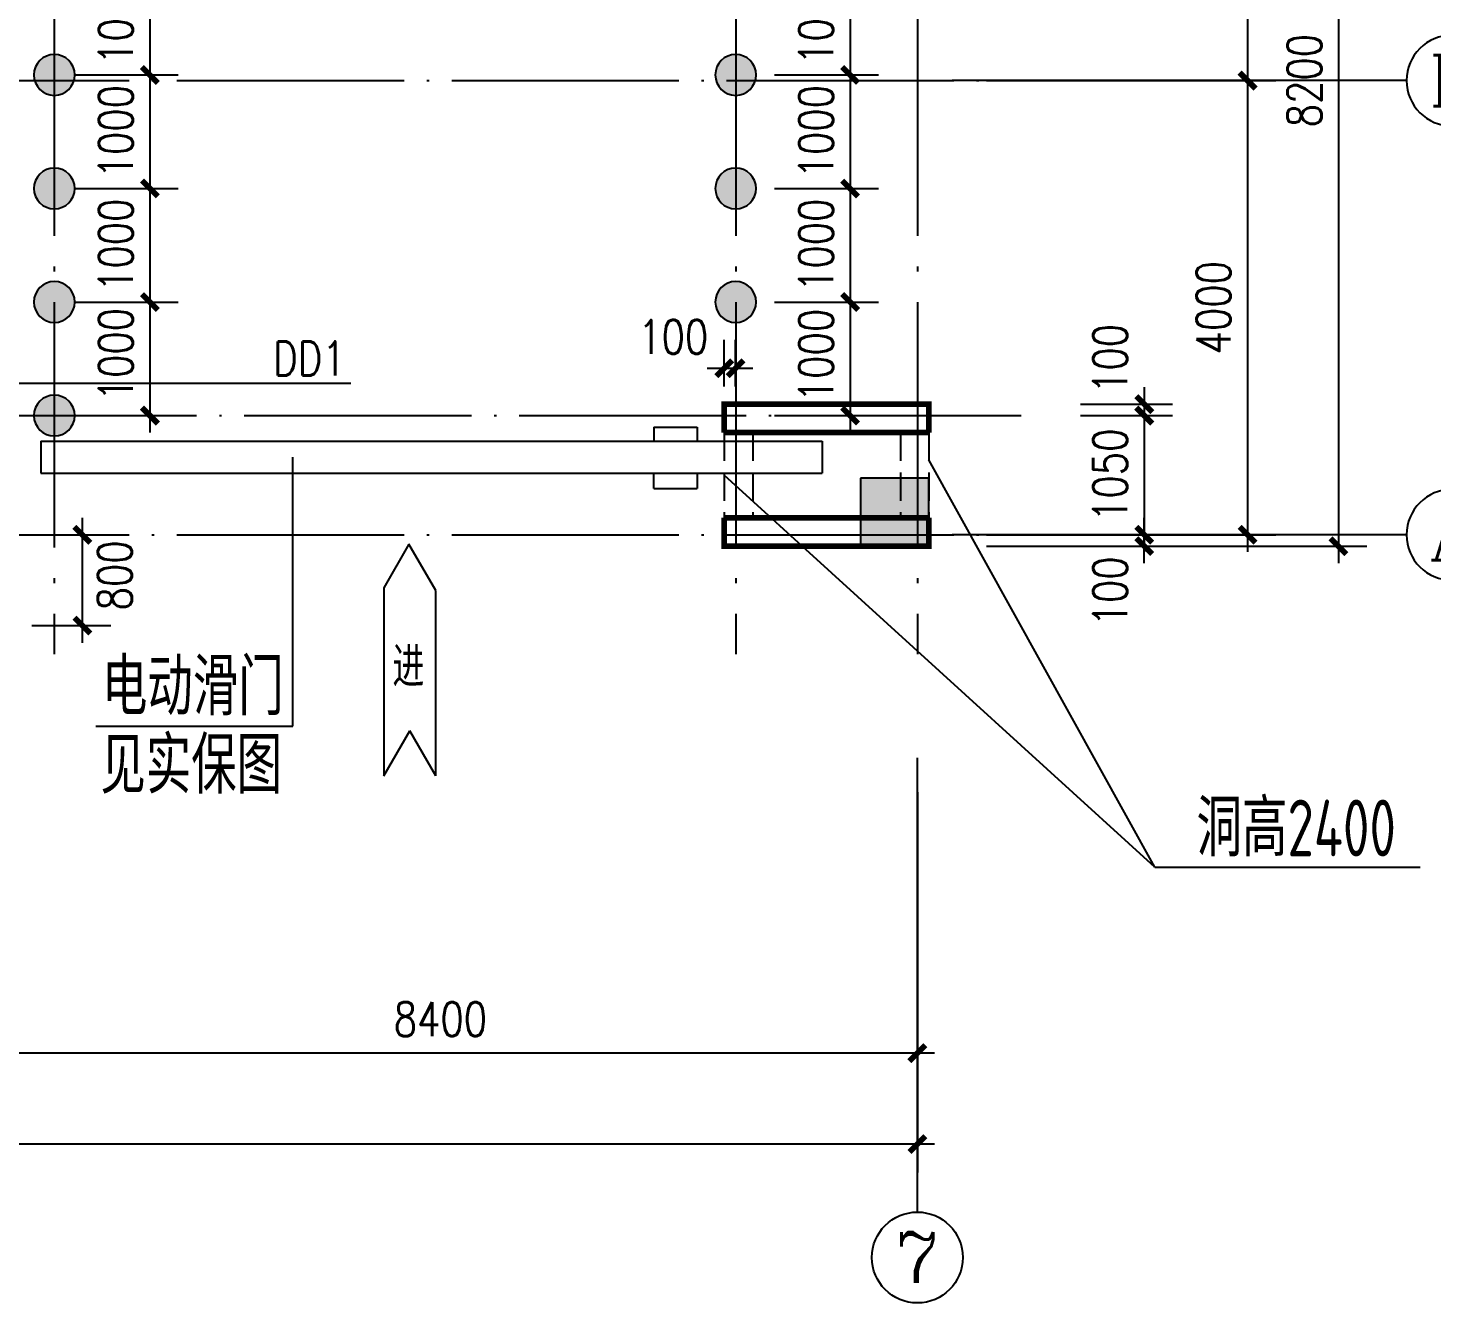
# Model space of a CAD drawing. Extents: x 535358 to 858566, y -185481 to -98609.
# Drawn here: x 739437 to 751799, y -143632 to -132404 of the extents above; entities that cross this region are included whole.
import ezdxf
from ezdxf.enums import TextEntityAlignment as Align

# ---------------------------------------------------------------- set-up
doc = ezdxf.new("R2010")
doc.units = 0
doc.header["$LTSCALE"] = 1000
doc.header["$MEASUREMENT"] = 0
for name, pattern in [('ACAD_ISO04W100', [30.5, 24, -3, 0.5, -3]), ('DASH', [0.35, 0.25, -0.1]), ('DOTE', [2.42, 2, -0.2, 0.02, -0.2]), ('HIDDEN', [7.5, 5, -2.5])]:
    doc.linetypes.add(name, pattern=pattern)
doc.layers.get('0').update_dxf_attribs({"linetype": 'CONTINUOUS'})
doc.layers.get('DEFPOINTS').update_dxf_attribs({"linetype": 'CONTINUOUS'})
for name, color, linetype in [('AXIS', 3, 'CONTINUOUS'), ('AXIS_TEXT', 3, 'CONTINUOUS'), ('COLUMN', 7, 'CONTINUOUS'), ('DOTE', 1, 'DOTE'), ('LEVL', 3, 'CONTINUOUS'), ('PUB_DIM', 3, 'CONTINUOUS'), ('PUB_SYMB', 3, 'CONTINUOUS'), ('PUB_TEXT', 7, 'CONTINUOUS'), ('PUB_WALL', 255, 'CONTINUOUS'), ('SOLID_HATCH', 251, 'CONTINUOUS'), ('WALL', 151, 'CONTINUOUS'), ('WINDOW_TEXT', 7, 'CONTINUOUS'), ('出入口设备布置图层', 1, 'CONTINUOUS'), ('暖通留洞', 80, 'CONTINUOUS')]:
    doc.layers.add(name, color=color, linetype=linetype)
doc.styles.add('-HZTXTGBENOR', font='GBENOR.shx', dxfattribs={"bigfont": 'HZTXT.shx'})
doc.styles.add('_HZTXT', font='txt.shx', dxfattribs={"width": 0.8, "bigfont": 'HZTXT.shx'})
doc.styles.add('COMPLEX', font='COMPLEX.shx')
doc.styles.add('dim_font', font='SIMPLEX.shx', dxfattribs={"width": 0.8})
doc.dimstyles.new('DIMN', dxfattribs={"dimtxt": 300, "dimasz": 100, "dimexe": 250, "dimexo": 300, "dimgap": 0, "dimtad": 0, "dimdec": 0, "dimzin": 0, "dimdsep": 46, "dimtxsty": 'dim_font', "dimblk": 'ARCHTICK', "dimcen": 0.09, "dimdle": 150, "dimclrt": 7, "dimazin": 0, "dimtfac": 1, "dimtdec": 0, "dimtix": 1, "dimtmove": 2, "dimatfit": 3, "dimldrblk": 'ARCHTICK', "dimfxl": 1, "dimtvp": 1, "dimtolj": 1, "dimtzin": 0, "dimarcsym": 0})

# ---------------------------------------------------------------- blocks, each defined once
blk = doc.blocks.new('水泥柱')
at = {"layer": '出入口设备布置图层'}
blk.add_hatch(color=8, dxfattribs=at).paths.add_polyline_path([(383266.4, 120372.5, 1), (383506.4, 120372.5, 1)])
at = {"layer": '出入口设备布置图层', "color": 8}
blk.add_circle((383386.4, 120372.5), 120, dxfattribs=at)
blk.add_circle((383386.4, 120372.5), 120, dxfattribs=at)
blk = doc.blocks.new('_FZH')
for p, q in [((-0.5, 0.5), (-0.5, -0.5)), ((0.5, 0.5), (-0.5, 0.5)), ((0.5, -0.5), (0.5, 0.5)), ((-0.5, -0.5), (0.5, -0.5))]:
    blk.add_line(p, q)
at = {"layer": 'SOLID_HATCH'}
blk.add_solid([(0.5, 0.5), (0.5, -0.5), (-0.5, 0.5), (-0.5, -0.5)], dxfattribs=at)
blk = doc.blocks.new('_axiso')
blk.add_circle((0, 0), 0.5)
at = {"layer": 'AXIS_TEXT', "style": 'COMPLEX', "width": 1.041667}
blk.add_attdef('A', text='', height=0.56, dxfattribs=at).set_placement((-0.25, -0.28), (0.25, -0.28), align=Align.FIT)
blk = doc.blocks.new('_archtick')
at = {"const_width": 0.5}
blk.add_lwpolyline([(-0.7, -0.7), (0.7, 0.7)], dxfattribs=at)
blk = doc.blocks.new('*D260')
at = {"layer": 'AXIS', "color": 0, "lineweight": -2, "transparency": 16777216}
for p, q in [((750176, -128717), (750176, -133017)), ((747876, -128867), (750426, -128867)), ((747876, -132867), (750426, -132867))]:
    blk.add_line(p, q, dxfattribs=at)
at = {"layer": 'DEFPOINTS', "color": 0, "transparency": 16777216}
for p in [(747576, -128867), (747576, -132867), (750176, -132867)]:
    blk.add_point(p, dxfattribs=at)
at = {"layer": 'AXIS', "color": 0, "lineweight": -2, "transparency": 16777216, "xscale": 100, "yscale": 100, "zscale": 100}
for p, rotation in [((750176, -128867), 90), ((750176, -132867), 270)]:
    blk.add_blockref('_archtick', p, dxfattribs=dict(at, rotation=rotation))
at = {"layer": 'AXIS', "color": 7, "transparency": 16777216, "insert": (749876, -130867), "char_height": 300, "attachment_point": 5, "rotation": 90, "style": 'dim_font'}
blk.add_mtext('\\A1;4000', dxfattribs=at)
blk = doc.blocks.new('*D261')
at = {"layer": 'AXIS', "color": 0, "lineweight": -2, "transparency": 16777216}
for p, q in [((750176, -132717), (750176, -137017)), ((747876, -132867), (750426, -132867)), ((747876, -136867), (750426, -136867))]:
    blk.add_line(p, q, dxfattribs=at)
at = {"layer": 'DEFPOINTS', "color": 0, "transparency": 16777216}
for p in [(747576, -132867), (747576, -136867), (750176, -136867)]:
    blk.add_point(p, dxfattribs=at)
at = {"layer": 'AXIS', "color": 0, "lineweight": -2, "transparency": 16777216, "xscale": 100, "yscale": 100, "zscale": 100}
for p, rotation in [((750176, -132867), 90), ((750176, -136867), 270)]:
    blk.add_blockref('_archtick', p, dxfattribs=dict(at, rotation=rotation))
at = {"layer": 'AXIS', "color": 7, "transparency": 16777216, "insert": (749876, -134867), "char_height": 300, "attachment_point": 5, "rotation": 90, "style": 'dim_font'}
blk.add_mtext('\\A1;4000', dxfattribs=at)
blk = doc.blocks.new('*D262')
at = {"layer": 'AXIS', "color": 0, "lineweight": -2, "transparency": 16777216}
for p, q in [((750976, -128617), (750976, -137117)), ((747876, -128767), (751226, -128767)), ((747876, -136967), (751226, -136967))]:
    blk.add_line(p, q, dxfattribs=at)
at = {"layer": 'DEFPOINTS', "color": 0, "transparency": 16777216}
for p in [(747576, -128767), (747576, -136967), (750976, -136967)]:
    blk.add_point(p, dxfattribs=at)
at = {"layer": 'AXIS', "color": 0, "lineweight": -2, "transparency": 16777216, "xscale": 100, "yscale": 100, "zscale": 100}
for p, rotation in [((750976, -128767), 90), ((750976, -136967), 270)]:
    blk.add_blockref('_archtick', p, dxfattribs=dict(at, rotation=rotation))
at = {"layer": 'AXIS', "color": 7, "transparency": 16777216, "insert": (750676, -132867), "char_height": 300, "attachment_point": 5, "rotation": 90, "style": 'dim_font'}
blk.add_mtext('\\A1;8200', dxfattribs=at)
blk = doc.blocks.new('*D157')
at = {"layer": 'AXIS', "color": 0, "lineweight": -2, "transparency": 16777216}
for p, q in [((720168, -139132), (720168, -142482)), ((747268, -139132), (747268, -142482)), ((747418, -142232), (720018, -142232))]:
    blk.add_line(p, q, dxfattribs=at)
at = {"layer": 'DEFPOINTS', "color": 0, "transparency": 16777216}
for p in [(720168, -138832), (747268, -138832), (720168, -142232)]:
    blk.add_point(p, dxfattribs=at)
at = {"layer": 'AXIS', "color": 0, "lineweight": -2, "transparency": 16777216, "xscale": 100, "yscale": 100, "zscale": 100, "rotation": 180}
blk.add_blockref('_archtick', (720168, -142232), dxfattribs=at)
at = {"layer": 'AXIS', "color": 0, "lineweight": -2, "transparency": 16777216, "xscale": 100, "yscale": 100, "zscale": 100}
blk.add_blockref('_archtick', (747268, -142232), dxfattribs=at)
at = {"layer": 'AXIS', "color": 7, "transparency": 16777216, "insert": (733718, -141932), "char_height": 300, "attachment_point": 5, "style": 'dim_font'}
blk.add_mtext('\\A1;27100', dxfattribs=at)
blk = doc.blocks.new('*D195')
at = {"layer": 'DEFPOINTS', "color": 0, "transparency": 16777216}
for p in [(739543, -134817), (739543, -135817), (740510, -135817)]:
    blk.add_point(p, dxfattribs=at)
at = {"layer": 'PUB_DIM', "color": 0, "lineweight": -2, "transparency": 16777216}
for p, q in [((740510, -134667), (740510, -135967)), ((739843, -134817), (740760, -134817)), ((739843, -135817), (740760, -135817))]:
    blk.add_line(p, q, dxfattribs=at)
at = {"layer": 'PUB_DIM', "color": 0, "lineweight": -2, "transparency": 16777216, "xscale": 100, "yscale": 100, "zscale": 100}
for p, rotation in [((740510, -134817), 90), ((740510, -135817), 270)]:
    blk.add_blockref('_archtick', p, dxfattribs=dict(at, rotation=rotation))
at = {"layer": 'PUB_DIM', "color": 7, "transparency": 16777216, "insert": (740210, -135280), "char_height": 300, "attachment_point": 5, "rotation": 90, "style": 'dim_font'}
blk.add_mtext('\\A1;1000', dxfattribs=at)
blk = doc.blocks.new('*D196')
at = {"layer": 'DEFPOINTS', "color": 0, "transparency": 16777216}
for p in [(739543, -133817), (739543, -134817), (740510, -134817)]:
    blk.add_point(p, dxfattribs=at)
at = {"layer": 'PUB_DIM', "color": 0, "lineweight": -2, "transparency": 16777216}
for p, q in [((740510, -133667), (740510, -134967)), ((739843, -133817), (740760, -133817)), ((739843, -134817), (740760, -134817))]:
    blk.add_line(p, q, dxfattribs=at)
at = {"layer": 'PUB_DIM', "color": 0, "lineweight": -2, "transparency": 16777216, "xscale": 100, "yscale": 100, "zscale": 100}
for p, rotation in [((740510, -133817), 90), ((740510, -134817), 270)]:
    blk.add_blockref('_archtick', p, dxfattribs=dict(at, rotation=rotation))
at = {"layer": 'PUB_DIM', "color": 7, "transparency": 16777216, "insert": (740210, -134317), "char_height": 300, "attachment_point": 5, "rotation": 90, "style": 'dim_font'}
blk.add_mtext('\\A1;1000', dxfattribs=at)
blk = doc.blocks.new('*D197')
at = {"layer": 'DEFPOINTS', "color": 0, "transparency": 16777216}
for p in [(739543, -132817), (739543, -133817), (740510, -133817)]:
    blk.add_point(p, dxfattribs=at)
at = {"layer": 'PUB_DIM', "color": 0, "lineweight": -2, "transparency": 16777216}
for p, q in [((740510, -132667), (740510, -133967)), ((739843, -132817), (740760, -132817)), ((739843, -133817), (740760, -133817))]:
    blk.add_line(p, q, dxfattribs=at)
at = {"layer": 'PUB_DIM', "color": 0, "lineweight": -2, "transparency": 16777216, "xscale": 100, "yscale": 100, "zscale": 100}
for p, rotation in [((740510, -132817), 90), ((740510, -133817), 270)]:
    blk.add_blockref('_archtick', p, dxfattribs=dict(at, rotation=rotation))
at = {"layer": 'PUB_DIM', "color": 7, "transparency": 16777216, "insert": (740210, -133317), "char_height": 300, "attachment_point": 5, "rotation": 90, "style": 'dim_font'}
blk.add_mtext('\\A1;1000', dxfattribs=at)
blk = doc.blocks.new('*D198')
at = {"layer": 'DEFPOINTS', "color": 0, "transparency": 16777216}
for p in [(739543, -131817), (739543, -132817), (740510, -132817)]:
    blk.add_point(p, dxfattribs=at)
at = {"layer": 'PUB_DIM', "color": 0, "lineweight": -2, "transparency": 16777216}
for p, q in [((740510, -131667), (740510, -132967)), ((739843, -131817), (740760, -131817)), ((739843, -132817), (740760, -132817))]:
    blk.add_line(p, q, dxfattribs=at)
at = {"layer": 'PUB_DIM', "color": 0, "lineweight": -2, "transparency": 16777216, "xscale": 100, "yscale": 100, "zscale": 100}
for p, rotation in [((740510, -131817), 90), ((740510, -132817), 270)]:
    blk.add_blockref('_archtick', p, dxfattribs=dict(at, rotation=rotation))
at = {"layer": 'PUB_DIM', "color": 7, "transparency": 16777216, "insert": (740210, -132317), "char_height": 300, "attachment_point": 5, "rotation": 90, "style": 'dim_font'}
blk.add_mtext('\\A1;1000', dxfattribs=at)
blk = doc.blocks.new('*D201')
at = {"layer": 'DEFPOINTS', "color": 0, "transparency": 16777216}
for p in [(745709, -134817), (745709, -135817), (746676, -135817)]:
    blk.add_point(p, dxfattribs=at)
at = {"layer": 'PUB_DIM', "color": 0, "lineweight": -2, "transparency": 16777216}
for p, q in [((746676, -134667), (746676, -135967)), ((746009, -134817), (746926, -134817)), ((746009, -135817), (746926, -135817))]:
    blk.add_line(p, q, dxfattribs=at)
at = {"layer": 'PUB_DIM', "color": 0, "lineweight": -2, "transparency": 16777216, "xscale": 100, "yscale": 100, "zscale": 100}
for p, rotation in [((746676, -134817), 90), ((746676, -135817), 270)]:
    blk.add_blockref('_archtick', p, dxfattribs=dict(at, rotation=rotation))
at = {"layer": 'PUB_DIM', "color": 7, "transparency": 16777216, "insert": (746376, -135288), "char_height": 300, "attachment_point": 5, "rotation": 90, "style": 'dim_font'}
blk.add_mtext('\\A1;1000', dxfattribs=at)
blk = doc.blocks.new('*D202')
at = {"layer": 'DEFPOINTS', "color": 0, "transparency": 16777216}
for p in [(745709, -133817), (745709, -134817), (746676, -134817)]:
    blk.add_point(p, dxfattribs=at)
at = {"layer": 'PUB_DIM', "color": 0, "lineweight": -2, "transparency": 16777216}
for p, q in [((746676, -133667), (746676, -134967)), ((746009, -133817), (746926, -133817)), ((746009, -134817), (746926, -134817))]:
    blk.add_line(p, q, dxfattribs=at)
at = {"layer": 'PUB_DIM', "color": 0, "lineweight": -2, "transparency": 16777216, "xscale": 100, "yscale": 100, "zscale": 100}
for p, rotation in [((746676, -133817), 90), ((746676, -134817), 270)]:
    blk.add_blockref('_archtick', p, dxfattribs=dict(at, rotation=rotation))
at = {"layer": 'PUB_DIM', "color": 7, "transparency": 16777216, "insert": (746376, -134317), "char_height": 300, "attachment_point": 5, "rotation": 90, "style": 'dim_font'}
blk.add_mtext('\\A1;1000', dxfattribs=at)
blk = doc.blocks.new('*D203')
at = {"layer": 'DEFPOINTS', "color": 0, "transparency": 16777216}
for p in [(745709, -132817), (745709, -133817), (746676, -133817)]:
    blk.add_point(p, dxfattribs=at)
at = {"layer": 'PUB_DIM', "color": 0, "lineweight": -2, "transparency": 16777216}
for p, q in [((746676, -132667), (746676, -133967)), ((746009, -132817), (746926, -132817)), ((746009, -133817), (746926, -133817))]:
    blk.add_line(p, q, dxfattribs=at)
at = {"layer": 'PUB_DIM', "color": 0, "lineweight": -2, "transparency": 16777216, "xscale": 100, "yscale": 100, "zscale": 100}
for p, rotation in [((746676, -132817), 90), ((746676, -133817), 270)]:
    blk.add_blockref('_archtick', p, dxfattribs=dict(at, rotation=rotation))
at = {"layer": 'PUB_DIM', "color": 7, "transparency": 16777216, "insert": (746376, -133317), "char_height": 300, "attachment_point": 5, "rotation": 90, "style": 'dim_font'}
blk.add_mtext('\\A1;1000', dxfattribs=at)
blk = doc.blocks.new('*D204')
at = {"layer": 'DEFPOINTS', "color": 0, "transparency": 16777216}
for p in [(745709, -131817), (745709, -132817), (746676, -132817)]:
    blk.add_point(p, dxfattribs=at)
at = {"layer": 'PUB_DIM', "color": 0, "lineweight": -2, "transparency": 16777216}
for p, q in [((746676, -131667), (746676, -132967)), ((746009, -131817), (746926, -131817)), ((746009, -132817), (746926, -132817))]:
    blk.add_line(p, q, dxfattribs=at)
at = {"layer": 'PUB_DIM', "color": 0, "lineweight": -2, "transparency": 16777216, "xscale": 100, "yscale": 100, "zscale": 100}
for p, rotation in [((746676, -131817), 90), ((746676, -132817), 270)]:
    blk.add_blockref('_archtick', p, dxfattribs=dict(at, rotation=rotation))
at = {"layer": 'PUB_DIM', "color": 7, "transparency": 16777216, "insert": (746376, -132317), "char_height": 300, "attachment_point": 5, "rotation": 90, "style": 'dim_font'}
blk.add_mtext('\\A1;1000', dxfattribs=at)
blk = doc.blocks.new('*D214')
at = {"layer": 'DEFPOINTS', "color": 0, "transparency": 16777216}
for p in [(748405, -135817), (748405, -136867), (749266, -136867)]:
    blk.add_point(p, dxfattribs=at)
at = {"layer": 'PUB_DIM', "color": 0, "lineweight": -2, "transparency": 16777216}
for p, q in [((749266, -135667), (749266, -137017)), ((748705, -135817), (749516, -135817)), ((748705, -136867), (749516, -136867))]:
    blk.add_line(p, q, dxfattribs=at)
at = {"layer": 'PUB_DIM', "color": 0, "lineweight": -2, "transparency": 16777216, "xscale": 100, "yscale": 100, "zscale": 100}
for p, rotation in [((749266, -135817), 90), ((749266, -136867), 270)]:
    blk.add_blockref('_archtick', p, dxfattribs=dict(at, rotation=rotation))
at = {"layer": 'PUB_DIM', "color": 7, "transparency": 16777216, "insert": (748966, -136342), "char_height": 300, "attachment_point": 5, "rotation": 90, "style": 'dim_font'}
blk.add_mtext('\\A1;1050', dxfattribs=at)
blk = doc.blocks.new('*D218')
at = {"layer": 'AXIS', "color": 0, "lineweight": -2, "transparency": 16777216}
for p, q in [((738868, -139132), (738868, -141682)), ((747268, -139132), (747268, -141682)), ((747418, -141432), (738718, -141432))]:
    blk.add_line(p, q, dxfattribs=at)
at = {"layer": 'DEFPOINTS', "color": 0, "transparency": 16777216}
for p in [(738868, -138832), (747268, -138832), (738868, -141432)]:
    blk.add_point(p, dxfattribs=at)
at = {"layer": 'AXIS', "color": 0, "lineweight": -2, "transparency": 16777216, "xscale": 100, "yscale": 100, "zscale": 100, "rotation": 180}
blk.add_blockref('_archtick', (738868, -141432), dxfattribs=at)
at = {"layer": 'AXIS', "color": 0, "lineweight": -2, "transparency": 16777216, "xscale": 100, "yscale": 100, "zscale": 100}
blk.add_blockref('_archtick', (747268, -141432), dxfattribs=at)
at = {"layer": 'AXIS', "color": 7, "transparency": 16777216, "insert": (743068, -141132), "char_height": 300, "attachment_point": 5, "style": 'dim_font'}
blk.add_mtext('\\A1;8400', dxfattribs=at)
blk = doc.blocks.new('*D244')
at = {"layer": 'DEFPOINTS', "color": 0, "transparency": 16777216}
for p in [(748405, -135717), (748405, -135817), (749266, -135817)]:
    blk.add_point(p, dxfattribs=at)
at = {"layer": 'PUB_DIM', "color": 0, "lineweight": -2, "transparency": 16777216}
for p, q in [((749266, -135567), (749266, -135967)), ((748705, -135717), (749516, -135717)), ((748705, -135817), (749516, -135817))]:
    blk.add_line(p, q, dxfattribs=at)
at = {"layer": 'PUB_DIM', "color": 0, "lineweight": -2, "transparency": 16777216, "xscale": 100, "yscale": 100, "zscale": 100}
for p, rotation in [((749266, -135717), 90), ((749266, -135817), 270)]:
    blk.add_blockref('_archtick', p, dxfattribs=dict(at, rotation=rotation))
at = {"layer": 'PUB_DIM', "color": 7, "transparency": 16777216, "insert": (748966, -135318), "char_height": 300, "attachment_point": 5, "rotation": 90, "style": 'dim_font'}
blk.add_mtext('\\A1;100', dxfattribs=at)
blk = doc.blocks.new('*D247')
at = {"layer": 'DEFPOINTS', "color": 0, "transparency": 16777216}
for p in [(745668, -135400), (745568, -135860), (745668, -135860)]:
    blk.add_point(p, dxfattribs=at)
at = {"layer": 'PUB_DIM', "color": 0, "lineweight": -2, "transparency": 16777216}
for p, q in [((745568, -135560), (745568, -135150)), ((745668, -135560), (745668, -135150)), ((745418, -135400), (745818, -135400))]:
    blk.add_line(p, q, dxfattribs=at)
at = {"layer": 'PUB_DIM', "color": 0, "lineweight": -2, "transparency": 16777216, "xscale": 100, "yscale": 100, "zscale": 100, "rotation": 180}
blk.add_blockref('_archtick', (745568, -135400), dxfattribs=at)
at = {"layer": 'PUB_DIM', "color": 0, "lineweight": -2, "transparency": 16777216, "xscale": 100, "yscale": 100, "zscale": 100}
blk.add_blockref('_archtick', (745668, -135400), dxfattribs=at)
at = {"layer": 'PUB_DIM', "color": 7, "transparency": 16777216, "insert": (745118, -135124), "char_height": 300, "attachment_point": 5, "style": 'dim_font'}
blk.add_mtext('\\A1;100', dxfattribs=at)
blk = doc.blocks.new('*D251')
at = {"layer": 'DEFPOINTS', "color": 0, "transparency": 16777216}
for p in [(748405, -136867), (748405, -136967), (749266, -136867)]:
    blk.add_point(p, dxfattribs=at)
at = {"layer": 'PUB_DIM', "color": 0, "lineweight": -2, "transparency": 16777216}
for p, q in [((749266, -137117), (749266, -136717)), ((748705, -136867), (749516, -136867)), ((748705, -136967), (749516, -136967))]:
    blk.add_line(p, q, dxfattribs=at)
at = {"layer": 'PUB_DIM', "color": 0, "lineweight": -2, "transparency": 16777216, "xscale": 100, "yscale": 100, "zscale": 100}
for p, rotation in [((749266, -136867), 90), ((749266, -136967), 270)]:
    blk.add_blockref('_archtick', p, dxfattribs=dict(at, rotation=rotation))
at = {"layer": 'PUB_DIM', "color": 7, "transparency": 16777216, "insert": (748966, -137366), "char_height": 300, "attachment_point": 5, "rotation": 90, "style": 'dim_font'}
blk.add_mtext('\\A1;100', dxfattribs=at)
blk = doc.blocks.new('*D1149')
at = {"layer": 'DEFPOINTS', "color": 0, "transparency": 16777216}
for p in [(739257, -136867), (739915, -136867), (739169, -137667)]:
    blk.add_point(p, dxfattribs=at)
at = {"layer": 'PUB_DIM', "color": 0, "lineweight": -2, "transparency": 16777216}
for p, q in [((739915, -137817), (739915, -136717)), ((739557, -136867), (740165, -136867)), ((739469, -137667), (740165, -137667))]:
    blk.add_line(p, q, dxfattribs=at)
at = {"layer": 'PUB_DIM', "color": 0, "lineweight": -2, "transparency": 16777216, "xscale": 100, "yscale": 100, "zscale": 100}
for p, rotation in [((739915, -136867), 90), ((739915, -137667), 270)]:
    blk.add_blockref('_archtick', p, dxfattribs=dict(at, rotation=rotation))
at = {"layer": 'PUB_DIM', "color": 7, "transparency": 16777216, "insert": (740201, -137225), "char_height": 300, "attachment_point": 5, "rotation": 90, "style": 'dim_font'}
blk.add_mtext('\\A1;800', dxfattribs=at)

msp = doc.modelspace()

# ---------------------------------------------------------------- linework, layer by layer
at = {"color": 0}
for p, q in [((744946.3, -135919.2), (745329, -135919.2)), ((744946.3, -135919.2), (744946.3, -136034.1)), ((744946.3, -135919.2), (745329, -135919.2)), ((744946.3, -135919.2), (744946.3, -136034.1)), ((745329, -135919.2), (745329, -136040.9)), ((745329, -135919.2), (745329, -136040.9)), ((744946.3, -136458.1), (744946.3, -136323.5)), ((744946.3, -136458.1), (744946.3, -136323.5)), ((745329, -136323.5), (745329, -136458.1)), ((745329, -136323.5), (745329, -136458.1)), ((744946.3, -136458.1), (745329, -136458.1)), ((744946.3, -136458.1), (745329, -136458.1))]:
    msp.add_line(p, q, dxfattribs=at)
at = {"color": 0, "linetype": 'HIDDEN'}
msp.add_line((739549, -136040.9), (739549, -136323.5), dxfattribs=at)
msp.add_line((739549, -136040.9), (739549, -136323.5), dxfattribs=at)
for p, q in [((739549, -136040.9), (743966.9, -136040.9)), ((739549, -136040.9), (743966.9, -136040.9)), ((743966.9, -136040.9), (746429, -136040.9)), ((739549, -136323.5), (743966.9, -136323.5)), ((739549, -136323.5), (743966.9, -136323.5)), ((743966.9, -136323.5), (746429, -136323.5)), ((742791.5, -136950.1), (742570.4, -137333)), ((743027.4, -137358.8), (742791.5, -136950.1)), ((742570.4, -137333), (742570.4, -138988.4)), ((743027.4, -138988.4), (743027.4, -137358.8)), ((742570.4, -138988.4), (742798.9, -138592.6)), ((743027.4, -138988.4), (742798.9, -138592.6))]:
    msp.add_line(p, q)
at = {"color": 0, "linetype": 'DASH'}
for p, q in [((743966.9, -136040.9), (746429, -136040.9)), ((743966.9, -136323.5), (745026.1, -136323.5))]:
    msp.add_line(p, q, dxfattribs=at)
msp.add_lwpolyline([(746429, -136040.9), (746429, -136323.5)])
at = {"layer": 'AXIS'}
for p, q in [((751575.8, -132866.8), (747575.8, -132866.8)), ((751575.8, -136866.8), (747575.8, -136866.8)), ((747268.2, -142831.5), (747268.2, -138831.5))]:
    msp.add_line(p, q, dxfattribs=at)
at = {"layer": 'DOTE', "linetype": 'ACAD_ISO04W100', "ltscale": 0.09}
for p, q in [((739668.2, -126583.5), (739668.2, -137916.8)), ((745668.2, -126583.5), (745668.2, -137916.8)), ((747268.2, -126583.5), (747268.2, -137916.8))]:
    msp.add_line(p, q, dxfattribs=at)
at = {"layer": 'DOTE'}
for p, q in [((718968.2, -132866.8), (748568.2, -132866.8)), ((738921.4, -135816.8), (748268.2, -135816.8)), ((718968.2, -136866.8), (748568.2, -136866.8))]:
    msp.add_line(p, q, dxfattribs=at)
at = {"layer": 'PUB_SYMB', "ltscale": 0.001}
for points in [[(741769.1, -138551.1), (741769.1, -136183.2)], [(749358.5, -139794.3), (747368.2, -136206.9)], [(749358.5, -139794.3), (745568.2, -136341.8)], [(740032.7, -138551.1), (741769.1, -138551.1)], [(749358.5, -139794.3), (751696.1, -139794.3)]]:
    msp.add_lwpolyline(points, dxfattribs=at)
at = {"layer": 'PUB_WALL', "const_width": 50}
for points in [[(745568.2, -135966.8), (745568.2, -135716.8), (747368.2, -135716.8), (747368.2, -135966.8)], [(745568.2, -135966.8), (747368.2, -135966.8)], [(747368.2, -136716.8), (747368.2, -136716.8), (745568.2, -136716.8), (745568.2, -136716.8)], [(747368.2, -136716.8), (747368.2, -136966.8), (745568.2, -136966.8), (745568.2, -136716.8)]]:
    msp.add_lwpolyline(points, dxfattribs=at)
at = {"layer": 'WALL'}
for p, q in [((745568.2, -135716.8), (747368.2, -135716.8)), ((745568.2, -135966.8), (745568.2, -135716.8)), ((747368.2, -135716.8), (747368.2, -135966.8)), ((745568.2, -135966.8), (747368.2, -135966.8)), ((747368.2, -136716.8), (745568.2, -136716.8)), ((745568.2, -136966.8), (745568.2, -136716.8)), ((747368.2, -136716.8), (747368.2, -136966.8)), ((747368.2, -136966.8), (745568.2, -136966.8))]:
    msp.add_line(p, q, dxfattribs=at)
at = {"layer": 'WALL', "linetype": 'DASH'}
for points in [[(745568.2, -135966.8), (745568.2, -136716.8)], [(745818.2, -135966.8), (745818.2, -136716.8)], [(747118.2, -135966.8), (747118.2, -136716.8)], [(747368.2, -135966.8), (747368.2, -136716.8)]]:
    msp.add_lwpolyline(points, dxfattribs=at)
at = {"layer": '暖通留洞'}
msp.add_lwpolyline([(736768.2, -135532.5), (736768.2, -135532.5), (742279.3, -135532.5)], dxfattribs=at)

# ---------------------------------------------------------------- block references
at = {"layer": 'AXIS'}
ref = msp.add_blockref('_axiso', (751975.8, -132866.8), dxfattribs=dict(at, xscale=-800, yscale=800, zscale=800))
ref.add_attrib('A', 'B', dxfattribs={"layer": 'AXIS_TEXT', "height": 448, "style": 'COMPLEX', "width": 1.102941}).set_placement((751775.8, -133090.8), (752175.8, -133090.8), align=Align.FIT)
ref = msp.add_blockref('_axiso', (751975.8, -136866.8), dxfattribs=dict(at, xscale=-800, yscale=800, zscale=800))
ref.add_attrib('A', 'A', dxfattribs={"layer": 'AXIS_TEXT', "height": 448, "style": 'COMPLEX', "width": 1.041667}).set_placement((751775.8, -137090.8), (752175.8, -137090.8), align=Align.FIT)
ref = msp.add_blockref('_axiso', (747268.2, -143231.5), dxfattribs=dict(at, xscale=800, yscale=800, zscale=800))
ref.add_attrib('A', '7', dxfattribs={"layer": 'AXIS_TEXT', "height": 448, "style": 'COMPLEX', "width": 1.339286}).set_placement((747068.2, -143455.5), (747468.2, -143455.5), align=Align.FIT)
at = {"layer": 'COLUMN', "xscale": 600, "yscale": 600, "zscale": 600}
msp.add_blockref('_FZH', (747068.2, -136666.8), dxfattribs=at)
at = {"layer": '出入口设备布置图层', "color": 2, "xscale": -1.5, "yscale": 1.5, "zscale": 1.5}
for p in [(1314747.9, -313375.5), (1314747.9, -313375.5), (1320747.9, -313375.5), (1320747.9, -313375.5), (1314747.9, -314375.5), (1314747.9, -314375.5), (1320747.9, -314375.5), (1320747.9, -314375.5), (1314747.9, -315375.5), (1314747.9, -315375.5), (1320747.9, -315375.5), (1320747.9, -315375.5), (1314747.9, -316375.5), (1314747.9, -316375.5)]:
    msp.add_blockref('水泥柱', p, dxfattribs=at)

# ---------------------------------------------------------------- texts
at = {"layer": 'LEVL', "color": 7, "style": 'dim_font', "width": 0.8}
msp.add_text('DD1', height=300, dxfattribs=at).set_placement((741914.8, -135314.1), align=Align.MIDDLE)
at = {"layer": 'PUB_TEXT', "style": '-HZTXTGBENOR', "width": 0.8}
for s, p in [('电动滑门', (740087.6, -138455.9)), ('见实保图', (740073.6, -139147.1)), ('洞高2400', (749726.6, -139699))]:
    msp.add_text(s, height=500, dxfattribs=at).set_placement(p)
at = {"layer": 'WINDOW_TEXT', "style": '_HZTXT', "width": 0.8}
msp.add_text('进', height=350, dxfattribs=at).set_placement((742646.2, -138206.4))

# ---------------------------------------------------------------- dimensions: what is measured, and where the dimension line sits
at = {"layer": 'AXIS'}
for base, p1, p2, angle, picture, middle in [((750975.8, -136966.8), (747575.8, -128766.8), (747575.8, -136966.8), 270, '*D262', (750675.8, -132866.8)), ((750175.8, -132866.8), (747575.8, -128866.8), (747575.8, -132866.8), 270, '*D260', (749875.8, -130866.8)), ((750175.8, -136866.8), (747575.8, -132866.8), (747575.8, -136866.8), 270, '*D261', (749875.8, -134866.8)), ((720168.2, -142231.5), (747268.2, -138831.5), (720168.2, -138831.5), 180, '*D157', (733718.2, -141931.5)), ((738868.2, -141431.5), (747268.2, -138831.5), (738868.2, -138831.5), 180, '*D218', (743068.2, -141131.5))]:
    dim = msp.add_linear_dim(base=base, p1=p1, p2=p2, angle=angle, dimstyle='DIMN', dxfattribs=at)
    dim.commit()
    dim.dimension.update_dxf_attribs({"geometry": picture, "text_midpoint": middle})
at = {"layer": 'PUB_DIM', "color": 30}
for base, p1, p2, angle, picture, middle in [((740509.5, -132816.8), (739542.7, -131816.8), (739542.7, -132816.8), 90, '*D198', (740209.5, -132316.8)), ((746675.7, -132816.8), (745708.8, -131816.8), (745708.8, -132816.8), 90, '*D204', (746375.7, -132316.8)), ((740509.5, -133816.8), (739542.7, -132816.8), (739542.7, -133816.8), 90, '*D197', (740209.5, -133316.8)), ((746675.7, -133816.8), (745708.8, -132816.8), (745708.8, -133816.8), 90, '*D203', (746375.7, -133316.8)), ((740509.5, -134816.8), (739542.7, -133816.8), (739542.7, -134816.8), 90, '*D196', (740209.5, -134316.8)), ((746675.7, -134816.8), (745708.8, -133816.8), (745708.8, -134816.8), 90, '*D202', (746375.7, -134316.8)), ((749266.3, -136866.8), (748404.7, -135816.8), (748404.7, -136866.8), 270, '*D214', (748966.3, -136341.8))]:
    dim = msp.add_linear_dim(base=base, p1=p1, p2=p2, angle=angle, dimstyle='DIMN', dxfattribs=at)
    dim.commit()
    dim.dimension.update_dxf_attribs({"geometry": picture, "text_midpoint": middle})
for base, p1, p2, angle, picture, middle in [((740509.5, -135816.8), (739542.7, -134816.8), (739542.7, -135816.8), 90, '*D195', (740209.5, -135280)), ((746675.7, -135816.8), (745708.8, -134816.8), (745708.8, -135816.8), 90, '*D201', (746375.7, -135288.2)), ((749266.3, -135816.8), (748404.7, -135716.8), (748404.7, -135816.8), 270, '*D244', (748966.3, -135317.8)), ((739915.2, -136866.8), (739169.2, -137666.8), (739256.6, -136866.8), 270, '*D1149', (740201.4, -137224.7)), ((749266.3, -136866.8), (748404.7, -136966.8), (748404.7, -136866.8), 90, '*D251', (748966.3, -137365.8))]:
    dim = msp.add_linear_dim(base=base, p1=p1, p2=p2, angle=angle, dimstyle='DIMN', dxfattribs=at)
    dim.commit()
    dim.dimension.update_dxf_attribs({"geometry": picture, "text_midpoint": middle, "dimtype": 160})
dim = msp.add_linear_dim(base=(745668.2, -135399.6), p1=(745568.2, -135860.1), p2=(745668.2, -135860.1), dimstyle='DIMN', dxfattribs=at)
dim.commit()
dim.dimension.update_dxf_attribs({"geometry": '*D247', "text_midpoint": (745118.2, -135123.9), "dimtype": 160})

doc.saveas('drawing.dxf')
